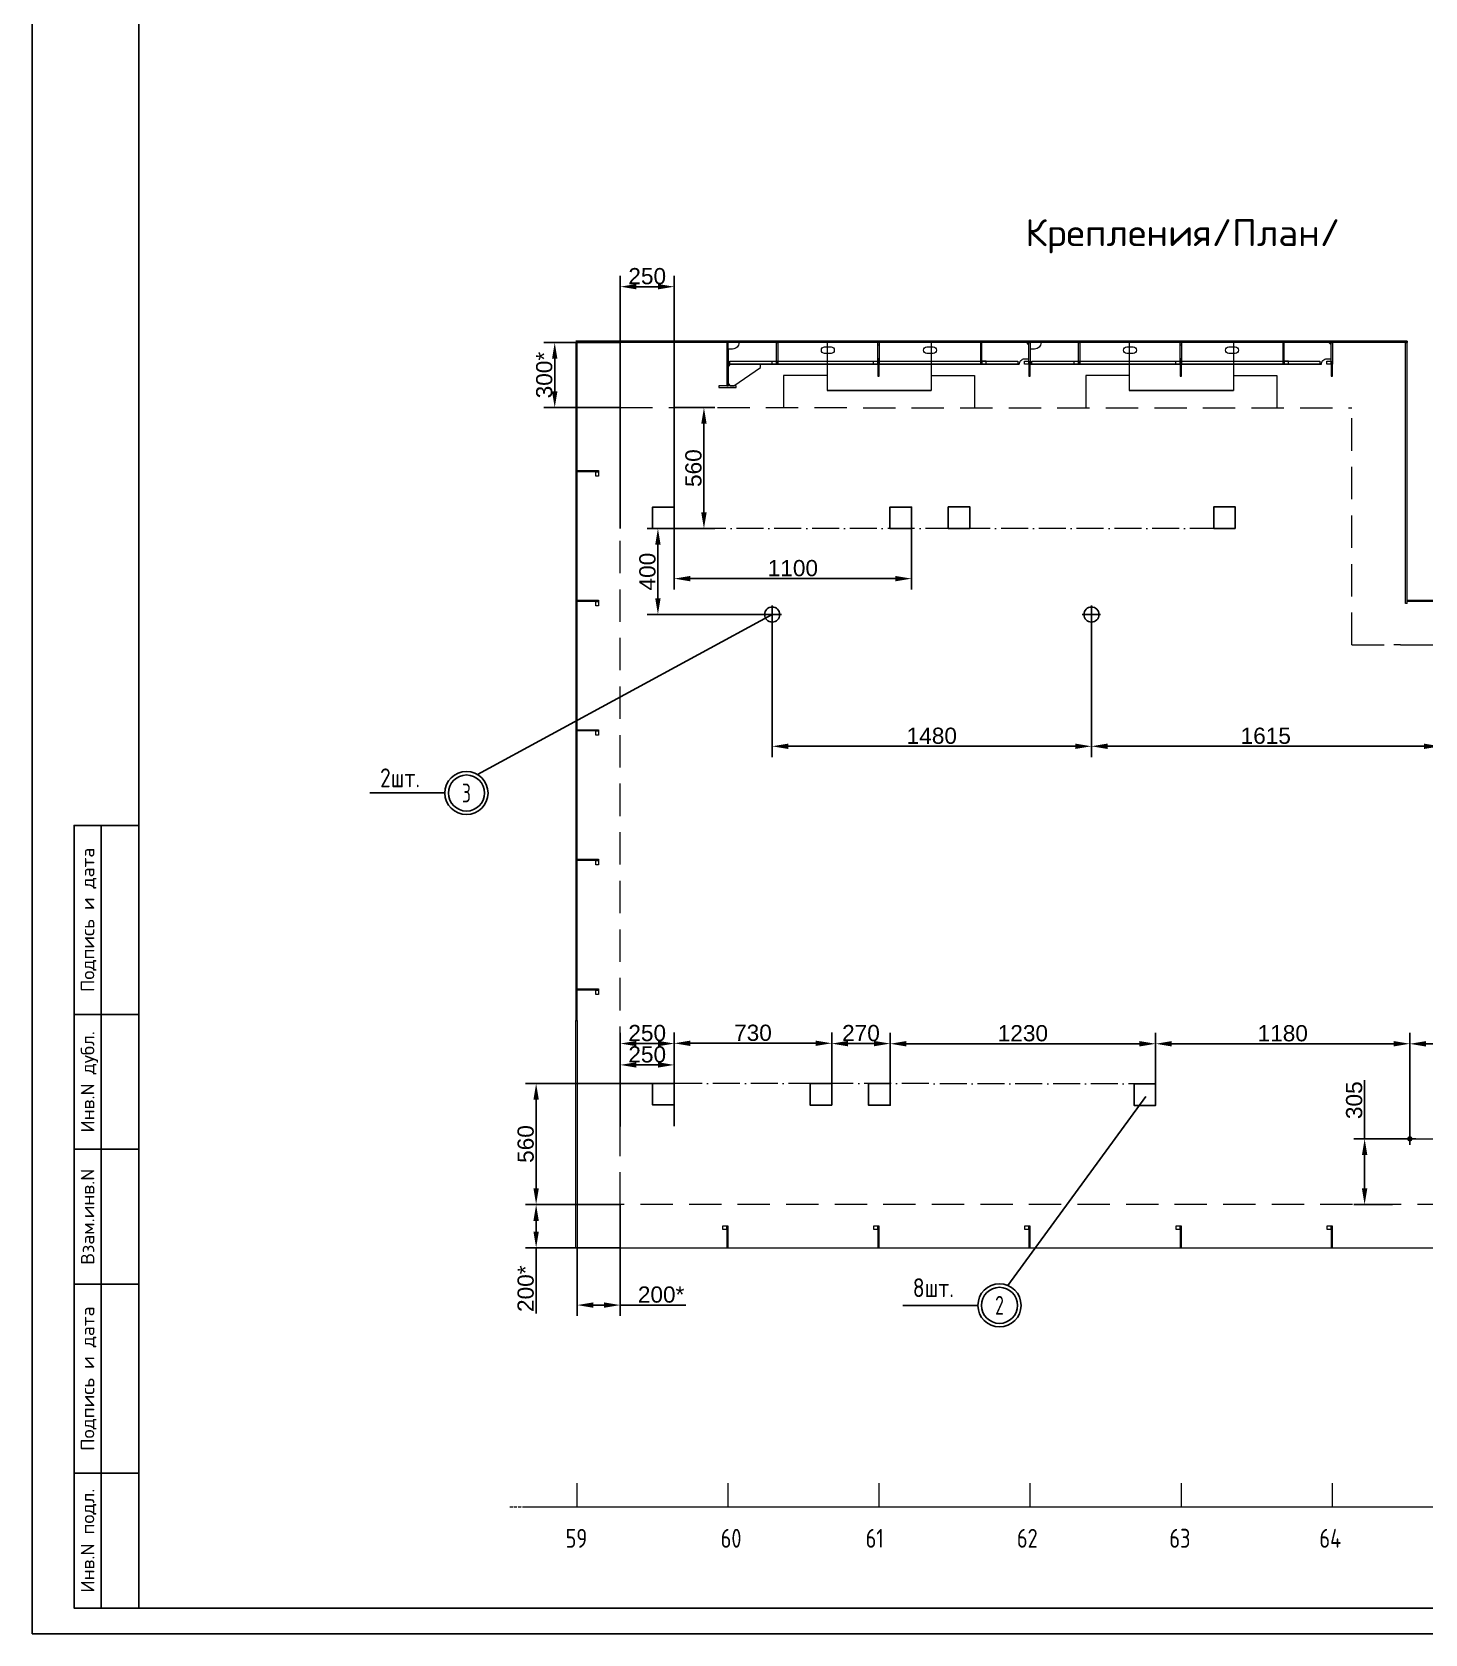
# Model space of a CAD drawing. Header units: millimetres. Extents: x -35117 to 70520, y -28859 to 27816.
# Drawn here: x -12239 to -5785, y 12976 to 20396 of the extents above; entities that cross this region are included whole.
import ezdxf
from ezdxf.enums import TextEntityAlignment as Align

# ---------------------------------------------------------------- set-up
doc = ezdxf.new("R2010")
doc.units = ezdxf.units.MM
for name, pattern in [('DASHDOT2', [3.5, 2.5, -0.5, 0, -0.5]), ('DASHED', [0.75, 0.5, -0.25]), ('Dashed_dotted', [19.428571, 13.714286, -2.857143, 0, -2.857143])]:
    doc.linetypes.add(name, pattern=pattern)
for name, color, linetype in [('-1', 7, 'Continuous'), ('-1102', 7, 'Continuous'), ('-1109', 7, 'Continuous'), ('-1113', 7, 'Continuous'), ('-1114', 7, 'Continuous'), ('-1512', 7, 'Continuous'), ('-1513', 7, 'Continuous'), ('10001', 7, 'Continuous'), ('FORM', 7, 'Continuous')]:
    doc.layers.add(name, color=color, linetype=linetype)
doc.layers.add('Hole', color=9, linetype='Continuous', lineweight=13)
doc.layers.add('Hull', color=1, linetype='Continuous', lineweight=40)
doc.styles.get("Standard").update_dxf_attribs({"font": 'arial.ttf'})
doc.styles.add('Standard1', font='simplex.shx', dxfattribs={"height": 2.5})
doc.dimstyles.new('1-1', dxfattribs={"dimtxt": 125, "dimasz": 125, "dimexe": 50, "dimexo": 0, "dimgap": 50, "dimtad": 1, "dimdec": 0, "dimzin": 0, "dimdsep": 46, "dimtxsty": 'Standard', "dimcen": 0, "dimdle": 1.25, "dimclrd": 1, "dimclre": 1, "dimclrt": 3, "dimadec": 0, "dimazin": 0, "dimtfac": 0.75, "dimtdec": 0, "dimtmove": 0, "dimatfit": 3, "dimfxl": 1, "dimtvp": 1.5, "dimtolj": 1, "dimtzin": 0, "dimlwd": -1, "dimlwe": -1, "dimarcsym": 0})

# ---------------------------------------------------------------- blocks, each defined once
blk = doc.blocks.new('*D10')
at = {"color": 1, "linetype": 'ByBlock', "ltscale": 1.5}
for p, q in [((-9363.5, 15526), (-9953.2, 15526)), ((-9903.2, 15451), (-9903.2, 15039.4)), ((-9513.5, 14964.4), (-9953.2, 14964.4))]:
    blk.add_line(p, q, dxfattribs=at)
at = {"color": 1, "linetype": 'Continuous', "ltscale": 1.5}
for points in [[(-9915.7, 15451), (-9890.7, 15451), (-9903.2, 15526)], [(-9915.7, 15039.4), (-9890.7, 15039.4), (-9903.2, 14964.4)]]:
    blk.add_solid(points, dxfattribs=at)
at = {"layer": 'Defpoints', "color": 0, "linetype": 'Continuous', "ltscale": 1.5}
for p in [(-9363.5, 15526), (-9903.2, 14964.4), (-9513.5, 14964.4)]:
    blk.add_point(p, dxfattribs=at)
at = {"color": 3, "linetype": 'Continuous', "ltscale": 1.5, "insert": (-9951.5, 15245.2), "char_height": 75, "attachment_point": 5, "rotation": 90}
blk.add_mtext('\\A1;560', dxfattribs=at)
blk = doc.blocks.new('*D19')
at = {"color": 1, "linetype": 'ByBlock', "ltscale": 1.5}
for p, q in [((-8262.7, 15524.9), (-8262.7, 15759.6)), ((-7032.7, 15523.8), (-7032.7, 15759.6)), ((-7107.7, 15709.6), (-8187.7, 15709.6))]:
    blk.add_line(p, q, dxfattribs=at)
at = {"color": 1, "linetype": 'Continuous', "ltscale": 1.5}
for points in [[(-8187.7, 15722.1), (-8187.7, 15697.1), (-8262.7, 15709.6)], [(-7107.7, 15722.1), (-7107.7, 15697.1), (-7032.7, 15709.6)]]:
    blk.add_solid(points, dxfattribs=at)
at = {"layer": 'Defpoints', "color": 0, "linetype": 'Continuous', "ltscale": 1.5}
for p in [(-8262.7, 15709.6), (-8262.7, 15524.9), (-7032.7, 15523.8)]:
    blk.add_point(p, dxfattribs=at)
at = {"color": 3, "linetype": 'Continuous', "ltscale": 1.5, "insert": (-7647.7, 15758), "char_height": 75, "attachment_point": 5}
blk.add_mtext('\\A1;1230', dxfattribs=at)
blk = doc.blocks.new('*D20')
at = {"color": 1, "linetype": 'ByBlock', "ltscale": 1.5}
for p, q in [((-9263.5, 15526), (-9263.5, 15761.8)), ((-8533.5, 15525.2), (-8533.5, 15761.8)), ((-8608.5, 15711.8), (-9188.5, 15711.8))]:
    blk.add_line(p, q, dxfattribs=at)
at = {"color": 1, "linetype": 'Continuous', "ltscale": 1.5}
for points in [[(-9188.5, 15724.3), (-9188.5, 15699.3), (-9263.5, 15711.8)], [(-8608.5, 15724.3), (-8608.5, 15699.3), (-8533.5, 15711.8)]]:
    blk.add_solid(points, dxfattribs=at)
at = {"layer": 'Defpoints', "color": 0, "linetype": 'Continuous', "ltscale": 1.5}
for p in [(-9263.5, 15711.8), (-9263.5, 15526), (-8533.5, 15525.2)]:
    blk.add_point(p, dxfattribs=at)
at = {"color": 3, "linetype": 'Continuous', "ltscale": 1.5, "insert": (-8898.5, 15760.1), "char_height": 75, "attachment_point": 5}
blk.add_mtext('\\A1;730', dxfattribs=at)
blk = doc.blocks.new('*D11')
at = {"color": 1, "linetype": 'ByBlock', "ltscale": 1.5}
for p, q in [((-6064.2, 15269.4), (-6064.2, 15541.2)), ((-5854.8, 15269.4), (-6114.2, 15269.4)), ((-6064.2, 15039.4), (-6064.2, 15194.4)), ((-5935.5, 14964.4), (-6114.2, 14964.4))]:
    blk.add_line(p, q, dxfattribs=at)
at = {"color": 1, "linetype": 'Continuous', "ltscale": 1.5}
for points in [[(-6076.7, 15194.4), (-6051.7, 15194.4), (-6064.2, 15269.4)], [(-6076.7, 15039.4), (-6051.7, 15039.4), (-6064.2, 14964.4)]]:
    blk.add_solid(points, dxfattribs=at)
at = {"layer": 'Defpoints', "color": 0, "linetype": 'Continuous', "ltscale": 1.5}
for p in [(-5854.8, 15269.4), (-6064.2, 14964.4), (-5935.5, 14964.4)]:
    blk.add_point(p, dxfattribs=at)
at = {"color": 3, "linetype": 'Continuous', "ltscale": 1.5, "insert": (-6112.5, 15448.1), "char_height": 75, "attachment_point": 5, "rotation": 90}
blk.add_mtext('\\A1;305', dxfattribs=at)
blk = doc.blocks.new('*D23')
at = {"color": 1, "linetype": 'ByBlock', "ltscale": 1.5}
for p, q in [((-9263.5, 18095.7), (-9263.5, 17814.1)), ((-8163.5, 18096), (-8163.5, 17814.1)), ((-8238.5, 17864.1), (-9188.5, 17864.1))]:
    blk.add_line(p, q, dxfattribs=at)
at = {"color": 1, "linetype": 'Continuous', "ltscale": 1.5}
for points in [[(-9188.5, 17876.6), (-9188.5, 17851.6), (-9263.5, 17864.1)], [(-8238.5, 17876.6), (-8238.5, 17851.6), (-8163.5, 17864.1)]]:
    blk.add_solid(points, dxfattribs=at)
at = {"layer": 'Defpoints', "color": 0, "linetype": 'Continuous', "ltscale": 1.5}
for p in [(-9263.5, 18095.7), (-8163.5, 18096), (-9263.5, 17864.1)]:
    blk.add_point(p, dxfattribs=at)
at = {"color": 3, "linetype": 'Continuous', "ltscale": 1.5, "insert": (-8713.5, 17912.4), "char_height": 75, "attachment_point": 5}
blk.add_mtext('\\A1;1100', dxfattribs=at)
blk = doc.blocks.new('*D13')
at = {"color": 1, "linetype": 'ByBlock', "ltscale": 1.5}
for p, q in [((-9180.4, 18095.7), (-9388.9, 18095.7)), ((-9338.9, 17772.5), (-9338.9, 18020.7)), ((-8809.3, 17697.5), (-9388.9, 17697.5))]:
    blk.add_line(p, q, dxfattribs=at)
at = {"color": 1, "linetype": 'Continuous', "ltscale": 1.5}
for points in [[(-9351.4, 18020.7), (-9326.4, 18020.7), (-9338.9, 18095.7)], [(-9351.4, 17772.5), (-9326.4, 17772.5), (-9338.9, 17697.5)]]:
    blk.add_solid(points, dxfattribs=at)
at = {"layer": 'Defpoints', "color": 0, "linetype": 'Continuous', "ltscale": 1.5}
for p in [(-9338.9, 18095.7), (-9180.4, 18095.7), (-8809.3, 17697.5)]:
    blk.add_point(p, dxfattribs=at)
at = {"color": 3, "linetype": 'Continuous', "ltscale": 1.5, "insert": (-9387.2, 17896.6), "char_height": 75, "attachment_point": 5, "rotation": 90}
blk.add_mtext('\\A1;400', dxfattribs=at)
blk = doc.blocks.new('*D14')
at = {"color": 1, "linetype": 'ByBlock', "ltscale": 1.5}
for p, q in [((-8809.3, 17697.5), (-8809.3, 17037.5)), ((-7330.2, 17697.5), (-7330.2, 17037.5)), ((-8734.3, 17087.5), (-7405.2, 17087.5))]:
    blk.add_line(p, q, dxfattribs=at)
at = {"color": 1, "linetype": 'Continuous', "ltscale": 1.5}
for points in [[(-8734.3, 17100), (-8734.3, 17075), (-8809.3, 17087.5)], [(-7405.2, 17100), (-7405.2, 17075), (-7330.2, 17087.5)]]:
    blk.add_solid(points, dxfattribs=at)
at = {"layer": 'Defpoints', "color": 0, "linetype": 'Continuous', "ltscale": 1.5}
for p in [(-8809.3, 17697.5), (-7330.2, 17697.5), (-7330.2, 17087.5)]:
    blk.add_point(p, dxfattribs=at)
at = {"color": 3, "linetype": 'Continuous', "ltscale": 1.5, "insert": (-8069.8, 17135.8), "char_height": 75, "attachment_point": 5}
blk.add_mtext('\\A1;1480', dxfattribs=at)
blk = doc.blocks.new('*D15')
at = {"color": 1, "linetype": 'ByBlock', "ltscale": 1.5}
for p, q in [((-7330.2, 17697.5), (-7330.2, 17037.5)), ((-5714.4, 17244.1), (-5714.4, 17037.5)), ((-7255.2, 17087.5), (-5789.4, 17087.5))]:
    blk.add_line(p, q, dxfattribs=at)
at = {"color": 1, "linetype": 'Continuous', "ltscale": 1.5}
for points in [[(-7255.2, 17100), (-7255.2, 17075), (-7330.2, 17087.5)], [(-5789.4, 17100), (-5789.4, 17075), (-5714.4, 17087.5)]]:
    blk.add_solid(points, dxfattribs=at)
at = {"layer": 'Defpoints', "color": 0, "linetype": 'Continuous', "ltscale": 1.5}
for p in [(-7330.2, 17697.5), (-5714.4, 17244.1), (-5714.4, 17087.5)]:
    blk.add_point(p, dxfattribs=at)
at = {"color": 3, "linetype": 'Continuous', "ltscale": 1.5, "insert": (-6522.3, 17135.8), "char_height": 75, "attachment_point": 5}
blk.add_mtext('\\A1;1615', dxfattribs=at)
blk = doc.blocks.new('*D24')
at = {"color": 1, "linetype": 'ByBlock', "ltscale": 1.5}
for p, q in [((-9263.3, 18656.3), (-9075.7, 18656.3)), ((-9125.7, 18170.7), (-9125.7, 18581.3)), ((-9263.5, 18095.7), (-9075.7, 18095.7))]:
    blk.add_line(p, q, dxfattribs=at)
at = {"color": 1, "linetype": 'Continuous', "ltscale": 1.5}
for points in [[(-9138.2, 18581.3), (-9113.2, 18581.3), (-9125.7, 18656.3)], [(-9138.2, 18170.7), (-9113.2, 18170.7), (-9125.7, 18095.7)]]:
    blk.add_solid(points, dxfattribs=at)
at = {"layer": 'Defpoints', "color": 0, "linetype": 'Continuous', "ltscale": 1.5}
for p in [(-9263.3, 18656.3), (-9125.7, 18656.3), (-9263.5, 18095.7)]:
    blk.add_point(p, dxfattribs=at)
at = {"color": 3, "linetype": 'Continuous', "ltscale": 1.5, "insert": (-9174, 18376), "char_height": 75, "attachment_point": 5, "rotation": 90}
blk.add_mtext('\\A1;560', dxfattribs=at)
blk = doc.blocks.new('*D25')
at = {"color": 1, "linetype": 'ByBlock', "ltscale": 1.5}
for p, q in [((-9513.5, 18095.7), (-9513.5, 19266.4)), ((-9263.5, 18095.7), (-9263.5, 19266.4)), ((-9338.5, 19216.4), (-9438.5, 19216.4))]:
    blk.add_line(p, q, dxfattribs=at)
at = {"color": 1, "linetype": 'Continuous', "ltscale": 1.5}
for points in [[(-9438.5, 19228.9), (-9438.5, 19203.9), (-9513.5, 19216.4)], [(-9338.5, 19228.9), (-9338.5, 19203.9), (-9263.5, 19216.4)]]:
    blk.add_solid(points, dxfattribs=at)
at = {"layer": 'Defpoints', "color": 0, "linetype": 'Continuous', "ltscale": 1.5}
for p in [(-9513.5, 19216.4), (-9513.5, 18095.7), (-9263.5, 18095.7)]:
    blk.add_point(p, dxfattribs=at)
at = {"color": 3, "linetype": 'Continuous', "ltscale": 1.5, "insert": (-9388.5, 19264.7), "char_height": 75, "attachment_point": 5}
blk.add_mtext('\\A1;250', dxfattribs=at)
blk = doc.blocks.new('*D26')
at = {"color": 1, "linetype": 'ByBlock', "ltscale": 1.5}
for p, q in [((-9513.5, 18957.4), (-9867.1, 18957.4)), ((-9817.1, 18731.3), (-9817.1, 18882.4)), ((-9513.5, 18656.3), (-9867.1, 18656.3))]:
    blk.add_line(p, q, dxfattribs=at)
at = {"color": 1, "linetype": 'Continuous', "ltscale": 1.5}
for points in [[(-9829.6, 18882.4), (-9804.6, 18882.4), (-9817.1, 18957.4)], [(-9829.6, 18731.3), (-9804.6, 18731.3), (-9817.1, 18656.3)]]:
    blk.add_solid(points, dxfattribs=at)
at = {"layer": 'Defpoints', "color": 0, "linetype": 'Continuous', "ltscale": 1.5}
for p in [(-9817.1, 18957.4), (-9513.5, 18957.4), (-9513.5, 18656.3)]:
    blk.add_point(p, dxfattribs=at)
at = {"color": 3, "linetype": 'Continuous', "ltscale": 1.5, "insert": (-9865.4, 18806.9), "char_height": 75, "attachment_point": 5, "rotation": 90}
blk.add_mtext('\\A1;300*', dxfattribs=at)
blk = doc.blocks.new('*D27')
at = {"color": 1, "linetype": 'ByBlock', "ltscale": 1.5}
for p, q in [((-8533.5, 15525.2), (-8533.5, 15760.4)), ((-8262.7, 15524.4), (-8262.7, 15760.4)), ((-8458.5, 15710.4), (-8337.7, 15710.4))]:
    blk.add_line(p, q, dxfattribs=at)
at = {"color": 1, "linetype": 'Continuous', "ltscale": 1.5}
for points in [[(-8458.5, 15722.9), (-8458.5, 15697.9), (-8533.5, 15710.4)], [(-8337.7, 15722.9), (-8337.7, 15697.9), (-8262.7, 15710.4)]]:
    blk.add_solid(points, dxfattribs=at)
at = {"layer": 'Defpoints', "color": 0, "linetype": 'Continuous', "ltscale": 1.5}
for p in [(-8262.7, 15710.4), (-8533.5, 15525.2), (-8262.7, 15524.4)]:
    blk.add_point(p, dxfattribs=at)
at = {"color": 3, "linetype": 'Continuous', "ltscale": 1.5, "insert": (-8398.1, 15758.7), "char_height": 75, "attachment_point": 5}
blk.add_mtext('\\A1;270', dxfattribs=at)
blk = doc.blocks.new('*D16')
at = {"color": 1, "linetype": 'ByBlock', "ltscale": 1.5}
for p, q in [((-9512.2, 14964.4), (-9953.2, 14964.4)), ((-9903.2, 14889.4), (-9903.2, 14839.4)), ((-9512.2, 14764.4), (-9953.2, 14764.4)), ((-9903.2, 14764.4), (-9903.2, 14460.5))]:
    blk.add_line(p, q, dxfattribs=at)
at = {"color": 1, "linetype": 'Continuous', "ltscale": 1.5}
for points in [[(-9915.7, 14889.4), (-9890.7, 14889.4), (-9903.2, 14964.4)], [(-9915.7, 14839.4), (-9890.7, 14839.4), (-9903.2, 14764.4)]]:
    blk.add_solid(points, dxfattribs=at)
at = {"layer": 'Defpoints', "color": 0, "linetype": 'Continuous', "ltscale": 1.5}
for p in [(-9512.2, 14964.4), (-9903.2, 14764.4), (-9512.2, 14764.4)]:
    blk.add_point(p, dxfattribs=at)
at = {"color": 3, "linetype": 'Continuous', "ltscale": 1.5, "insert": (-9951.5, 14575), "char_height": 75, "attachment_point": 5, "rotation": 90}
blk.add_mtext('\\A1;200*', dxfattribs=at)
blk = doc.blocks.new('*D28')
at = {"color": 1, "linetype": 'ByBlock', "ltscale": 1.5}
for p, q in [((-9513.5, 14964.4), (-9513.5, 14449.2)), ((-9713.5, 14764.4), (-9713.5, 14449.2)), ((-9638.5, 14499.2), (-9588.5, 14499.2)), ((-9513.5, 14499.2), (-9209.7, 14499.2))]:
    blk.add_line(p, q, dxfattribs=at)
at = {"color": 1, "linetype": 'Continuous', "ltscale": 1.5}
for points in [[(-9638.5, 14511.7), (-9638.5, 14486.7), (-9713.5, 14499.2)], [(-9588.5, 14511.7), (-9588.5, 14486.7), (-9513.5, 14499.2)]]:
    blk.add_solid(points, dxfattribs=at)
at = {"layer": 'Defpoints', "color": 0, "linetype": 'Continuous', "ltscale": 1.5}
for p in [(-9513.5, 14964.4), (-9713.5, 14764.4), (-9513.5, 14499.2)]:
    blk.add_point(p, dxfattribs=at)
at = {"color": 3, "linetype": 'Continuous', "ltscale": 1.5, "insert": (-9324.1, 14547.5), "char_height": 75, "attachment_point": 5}
blk.add_mtext('\\A1;200*', dxfattribs=at)
blk = doc.blocks.new('*D17')
at = {"color": 1, "linetype": 'ByBlock', "ltscale": 1.5}
for p, q in [((-9513.5, 15424.8), (-9513.5, 15760.6)), ((-9263.5, 15426.3), (-9263.5, 15760.6)), ((-9438.5, 15710.6), (-9338.5, 15710.6))]:
    blk.add_line(p, q, dxfattribs=at)
at = {"color": 1, "linetype": 'Continuous', "ltscale": 1.5}
for points in [[(-9438.5, 15723.1), (-9438.5, 15698.1), (-9513.5, 15710.6)], [(-9338.5, 15723.1), (-9338.5, 15698.1), (-9263.5, 15710.6)]]:
    blk.add_solid(points, dxfattribs=at)
at = {"layer": 'Defpoints', "color": 0, "linetype": 'Continuous', "ltscale": 1.5}
for p in [(-9263.5, 15710.6), (-9513.5, 15424.8), (-9263.5, 15426.3)]:
    blk.add_point(p, dxfattribs=at)
at = {"color": 3, "linetype": 'Continuous', "ltscale": 1.5, "insert": (-9388.5, 15758.9), "char_height": 75, "attachment_point": 5}
blk.add_mtext('\\A1;250', dxfattribs=at)
blk = doc.blocks.new('*D32')
at = {"color": 1, "linetype": 'ByBlock', "ltscale": 1.5}
for p, q in [((-7032.7, 15423.8), (-7032.7, 15759.6)), ((-5854.8, 15269.4), (-5854.8, 15759.6)), ((-6957.7, 15709.6), (-5929.8, 15709.6))]:
    blk.add_line(p, q, dxfattribs=at)
at = {"color": 1, "linetype": 'Continuous', "ltscale": 1.5}
for points in [[(-6957.7, 15722.1), (-6957.7, 15697.1), (-7032.7, 15709.6)], [(-5929.8, 15722.1), (-5929.8, 15697.1), (-5854.8, 15709.6)]]:
    blk.add_solid(points, dxfattribs=at)
at = {"layer": 'Defpoints', "color": 0, "linetype": 'Continuous', "ltscale": 1.5}
for p in [(-5854.8, 15709.6), (-7032.7, 15423.8), (-5854.8, 15269.4)]:
    blk.add_point(p, dxfattribs=at)
at = {"color": 3, "linetype": 'Continuous', "ltscale": 1.5, "insert": (-6443.7, 15757.9), "char_height": 75, "attachment_point": 5}
blk.add_mtext('\\A1;1180', dxfattribs=at)
blk = doc.blocks.new('*D18')
at = {"color": 1, "linetype": 'ByBlock', "ltscale": 1.5}
for p, q in [((-5854.8, 15269.4), (-5854.8, 15759.3)), ((-5184.8, 15269.4), (-5184.8, 15759.3)), ((-5779.8, 15709.3), (-5259.8, 15709.3))]:
    blk.add_line(p, q, dxfattribs=at)
at = {"color": 1, "linetype": 'Continuous', "ltscale": 1.5}
for points in [[(-5779.8, 15721.8), (-5779.8, 15696.8), (-5854.8, 15709.3)], [(-5259.8, 15721.8), (-5259.8, 15696.8), (-5184.8, 15709.3)]]:
    blk.add_solid(points, dxfattribs=at)
at = {"layer": 'Defpoints', "color": 0, "linetype": 'Continuous', "ltscale": 1.5}
for p in [(-5184.8, 15709.3), (-5854.8, 15269.4), (-5184.8, 15269.4)]:
    blk.add_point(p, dxfattribs=at)
at = {"color": 3, "linetype": 'Continuous', "ltscale": 1.5, "insert": (-5519.8, 15757.6), "char_height": 75, "attachment_point": 5}
blk.add_mtext('\\A1;670', dxfattribs=at)
blk = doc.blocks.new('аотчвенлд')
for p, q in [((-11096.5, -41813.3), (-11096.5, -41898.7)), ((-11139.2, -41856), (-11053.8, -41856))]:
    blk.add_line(p, q)
at = {"layer": '10001', "color": 6}
blk.add_circle((-11096.5, -41856), 35, dxfattribs=at)
blk = doc.blocks.new('*D48')
at = {"color": 1, "linetype": 'ByBlock', "ltscale": 1.5}
for p, q in [((-9513.5, 15325.8), (-9513.5, 15661.6)), ((-9263.5, 15327.3), (-9263.5, 15661.6)), ((-9438.5, 15611.6), (-9338.5, 15611.6))]:
    blk.add_line(p, q, dxfattribs=at)
at = {"color": 1, "linetype": 'Continuous', "ltscale": 1.5}
for points in [[(-9438.5, 15624.1), (-9438.5, 15599.1), (-9513.5, 15611.6)], [(-9338.5, 15624.1), (-9338.5, 15599.1), (-9263.5, 15611.6)]]:
    blk.add_solid(points, dxfattribs=at)
at = {"layer": 'Defpoints', "color": 0, "linetype": 'Continuous', "ltscale": 1.5}
for p in [(-9263.5, 15611.6), (-9513.5, 15325.8), (-9263.5, 15327.3)]:
    blk.add_point(p, dxfattribs=at)
at = {"color": 3, "linetype": 'Continuous', "ltscale": 1.5, "insert": (-9388.5, 15659.9), "char_height": 75, "attachment_point": 5}
blk.add_mtext('\\A1;250', dxfattribs=at)

msp = doc.modelspace()

# ---------------------------------------------------------------- linework, layer by layer
at = {"layer": '-1', "color": 1, "lineweight": 0}
for p, q in [((-9713.511, 13564.367), (-9713.511, 13673.742)), ((-9013.511, 13564.367), (-9013.511, 13673.742)), ((-8313.511, 13564.367), (-8313.511, 13673.742)), ((-7613.511, 13564.367), (-7613.511, 13673.742)), ((-6913.511, 13564.367), (-6913.511, 13673.742)), ((-6213.511, 13564.367), (-6213.511, 13673.742)), ((-9947.99, 13564.367), (-3658.51, 13564.367))]:
    msp.add_line(p, q, dxfattribs=at)
at = {"layer": '-1', "color": 1, "linetype": 'Dashed_dotted', "lineweight": 0}
msp.add_line((-10025.332, 13564.367), (-3658.51, 13564.367), dxfattribs=at)
at = {"layer": '-1102', "color": 3, "lineweight": 0}
for p, q in [((-9718.645, 18964.367), (-5866.657, 18964.367)), ((-5866.657, 18964.367), (-9718.645, 18964.367)), ((-5866.657, 18957.367), (-9718.509, 18957.367)), ((-5866.657, 17748.367), (-5866.657, 18957.367)), ((-9718.509, 14764.367), (-8828.51, 14764.367)), ((-8828.51, 14764.367), (-7258.51, 14764.367)), ((-7258.51, 14764.367), (-5688.511, 14764.367))]:
    msp.add_line(p, q, dxfattribs=at)
for points in [[(-9718.509, 18957.367), (-9718.509, 17387.367), (-9713.511, 17387.367), (-9713.511, 18957.367), (-9718.509, 18957.367)], [(-9019.51, 18957.367), (-9019.51, 18757.367), (-9013.511, 18757.367), (-9013.511, 18957.367), (-9019.51, 18957.367)], [(-5866.657, 17748.367), (-5874.489, 17748.367), (-5874.489, 18957.367), (-5866.657, 18957.367)], [(-5866.657, 17764.367), (-5175.51, 17764.367), (-5175.51, 17758.367), (-5866.657, 17758.367), (-5866.657, 17764.367)], [(-9718.509, 17387.367), (-9718.509, 15817.367), (-9713.511, 15817.367), (-9713.511, 17387.367), (-9718.509, 17387.367)], [(-9718.509, 14764.367), (-9718.509, 15817.367), (-9713.511, 15817.367), (-9713.511, 14764.367), (-9718.509, 14764.367)]]:
    msp.add_lwpolyline(points, dxfattribs=at)
at = {"layer": '-1109', "color": 1, "lineweight": 0}
for p, q in [((-8319.51, 18957.367), (-8313.511, 18957.367)), ((-8319.51, 18947.367), (-8319.51, 18957.367)), ((-8319.51, 18947.367), (-8313.511, 18947.367)), ((-8319.51, 18882.367), (-8319.51, 18947.367)), ((-8313.511, 18957.367), (-8313.511, 18947.367)), ((-8313.511, 18947.367), (-8313.511, 18882.367)), ((-6919.51, 18957.367), (-6913.511, 18957.367)), ((-6919.51, 18947.367), (-6919.51, 18957.367)), ((-6919.51, 18947.367), (-6913.511, 18947.367)), ((-6919.51, 18882.367), (-6919.51, 18947.367)), ((-6913.511, 18957.367), (-6913.511, 18947.367)), ((-6913.511, 18947.367), (-6913.511, 18882.367)), ((-8313.511, 18882.367), (-8319.51, 18882.367)), ((-8319.51, 18882.367), (-8313.511, 18882.367)), ((-8319.51, 18880.464), (-8319.51, 18882.367)), ((-8313.511, 18880.464), (-8319.51, 18880.464)), ((-8319.51, 18875.044), (-8319.51, 18880.464)), ((-8313.511, 18875.044), (-8319.51, 18875.044)), ((-8319.51, 18866.934), (-8319.51, 18875.044)), ((-8313.511, 18866.934), (-8319.51, 18866.934)), ((-8319.51, 18857.367), (-8319.51, 18866.934)), ((-8313.511, 18857.367), (-8319.51, 18857.367)), ((-8313.511, 18882.367), (-8313.511, 18880.464)), ((-8313.511, 18880.464), (-8313.511, 18875.044)), ((-8313.511, 18875.044), (-8313.511, 18866.934)), ((-8313.511, 18866.934), (-8313.511, 18857.367)), ((-6913.511, 18882.367), (-6919.51, 18882.367)), ((-6919.51, 18882.367), (-6913.511, 18882.367)), ((-6919.51, 18880.464), (-6919.51, 18882.367)), ((-6913.511, 18880.464), (-6919.51, 18880.464)), ((-6919.51, 18875.044), (-6919.51, 18880.464)), ((-6913.511, 18875.044), (-6919.51, 18875.044)), ((-6919.51, 18866.934), (-6919.51, 18875.044)), ((-6913.511, 18866.934), (-6919.51, 18866.934)), ((-6919.51, 18857.367), (-6919.51, 18866.934)), ((-6913.511, 18857.367), (-6919.51, 18857.367)), ((-6913.511, 18882.367), (-6913.511, 18880.464)), ((-6913.511, 18880.464), (-6913.511, 18875.044)), ((-6913.511, 18875.044), (-6913.511, 18866.934)), ((-6913.511, 18866.934), (-6913.511, 18857.367))]:
    msp.add_line(p, q, dxfattribs=at)
for points in [[(-7629.509, 18957.367), (-8963.511, 18957.367, -0.19891539), (-8972.297, 18936.154, -0.19891591), (-8993.509, 18927.367), (-9013.511, 18927.367), (-9013.511, 18857.367), (-7664.51, 18857.367, -0.19891074), (-7657.187, 18875.044, -0.19891591), (-7639.51, 18882.367), (-7619.51, 18882.367), (-7619.51, 18947.367), (-7629.509, 18957.367)], [(-8536.51, 18907.367), (-8566.51, 18907.367, -0.19891338), (-8577.117, 18911.76, -0.19891845), (-8581.51, 18922.367, -0.19891845), (-8577.117, 18932.973, -0.19891591), (-8566.51, 18937.367), (-8536.51, 18937.367, -0.19891591), (-8525.904, 18932.973, -0.19891845), (-8521.511, 18922.367, -0.19891845), (-8525.904, 18911.76, -0.19891338), (-8536.51, 18907.367, -0.19891338)], [(-8063.511, 18907.367), (-8093.509, 18907.367, -0.19891338), (-8104.116, 18911.76, -0.19890833), (-8108.51, 18922.367, -0.19890833), (-8104.116, 18932.973, -0.19891591), (-8093.509, 18937.367), (-8063.511, 18937.367, -0.19891591), (-8052.904, 18932.973, -0.19890833), (-8048.51, 18922.367, -0.19890833), (-8052.904, 18911.76, -0.19891338), (-8063.511, 18907.367, -0.19891338)], [(-6229.509, 18957.367), (-7563.511, 18957.367, -0.19891539), (-7572.297, 18936.154, -0.19891591), (-7593.509, 18927.367), (-7613.511, 18927.367), (-7613.511, 18857.367), (-6264.51, 18857.367, -0.19891074), (-6257.187, 18875.044, -0.19891591), (-6239.51, 18882.367), (-6219.51, 18882.367), (-6219.51, 18947.367), (-6229.509, 18957.367)], [(-7136.51, 18907.367), (-7166.51, 18907.367, -0.19891338), (-7177.117, 18911.76, -0.19891845), (-7181.51, 18922.367, -0.19891845), (-7177.117, 18932.973, -0.19891591), (-7166.51, 18937.367), (-7136.51, 18937.367, -0.19891591), (-7125.904, 18932.973, -0.19891845), (-7121.511, 18922.367, -0.19891845), (-7125.904, 18911.76, -0.19891338), (-7136.51, 18907.367, -0.19891338)], [(-6663.511, 18907.367), (-6693.509, 18907.367, -0.19891338), (-6704.116, 18911.76, -0.19890833), (-6708.51, 18922.367, -0.19890833), (-6704.116, 18932.973, -0.19891591), (-6693.509, 18937.367), (-6663.511, 18937.367, -0.19891591), (-6652.904, 18932.973, -0.19890833), (-6648.51, 18922.367, -0.19890833), (-6652.904, 18911.76, -0.19891338), (-6663.511, 18907.367, -0.19891338)]]:
    msp.add_lwpolyline(points, format="xyb", dxfattribs=at)
for points in [[(-8783.51, 18957.367), (-8783.51, 18857.367), (-8789.51, 18857.367), (-8789.51, 18957.367), (-8783.51, 18957.367)], [(-7843.509, 18957.367), (-7843.509, 18857.367), (-7837.51, 18857.367), (-7837.51, 18957.367), (-7843.509, 18957.367)], [(-7613.511, 18957.367), (-7613.511, 18857.367), (-7619.51, 18857.367), (-7619.51, 18957.367), (-7613.511, 18957.367)], [(-7383.51, 18957.367), (-7383.51, 18857.367), (-7389.51, 18857.367), (-7389.51, 18957.367), (-7383.51, 18957.367)], [(-6443.509, 18957.367), (-6443.509, 18857.367), (-6437.51, 18857.367), (-6437.51, 18957.367), (-6443.509, 18957.367)], [(-6213.511, 18957.367), (-6213.511, 18857.367), (-6219.51, 18857.367), (-6219.51, 18957.367), (-6213.511, 18957.367)], [(-7671.66, 18857.367), (-9006.36, 18857.367), (-9006.36, 18870.759), (-7671.66, 18870.759), (-7671.66, 18857.367)], [(-8789.51, 18857.367), (-8809.51, 18857.367), (-8809.51, 18870.759), (-8789.51, 18870.759), (-8789.51, 18857.367)], [(-8319.51, 18857.367), (-8339.51, 18857.367), (-8339.51, 18870.759), (-8319.51, 18870.759), (-8319.51, 18857.367)], [(-7837.51, 18857.367), (-7817.51, 18857.367), (-7817.51, 18870.759), (-7837.51, 18870.759), (-7837.51, 18857.367)], [(-7619.51, 18857.367), (-7639.51, 18857.367), (-7639.51, 18870.759), (-7619.51, 18870.759), (-7619.51, 18857.367)], [(-6271.66, 18857.367), (-7606.36, 18857.367), (-7606.36, 18870.759), (-6271.66, 18870.759), (-6271.66, 18857.367)], [(-7389.51, 18857.367), (-7409.51, 18857.367), (-7409.51, 18870.759), (-7389.51, 18870.759), (-7389.51, 18857.367)], [(-6919.51, 18857.367), (-6939.51, 18857.367), (-6939.51, 18870.759), (-6919.51, 18870.759), (-6919.51, 18857.367)], [(-6437.51, 18857.367), (-6417.51, 18857.367), (-6417.51, 18870.759), (-6437.51, 18870.759), (-6437.51, 18857.367)], [(-6219.51, 18857.367), (-6239.51, 18857.367), (-6239.51, 18870.759), (-6219.51, 18870.759), (-6219.51, 18857.367)], [(-9713.511, 18364.367), (-9613.511, 18364.367), (-9613.511, 18358.367), (-9713.511, 18358.367), (-9713.511, 18364.367)], [(-9613.511, 18358.367), (-9613.511, 18338.367), (-9626.902, 18338.367), (-9626.902, 18358.367), (-9613.511, 18358.367)], [(-9713.511, 17764.367), (-9613.511, 17764.367), (-9613.511, 17758.367), (-9713.511, 17758.367), (-9713.511, 17764.367)], [(-9613.511, 17758.367), (-9613.511, 17738.367), (-9626.902, 17738.367), (-9626.902, 17758.367), (-9613.511, 17758.367)], [(-9713.511, 17164.367), (-9613.511, 17164.367), (-9613.511, 17158.367), (-9713.511, 17158.367), (-9713.511, 17164.367)], [(-9613.511, 17158.367), (-9613.511, 17138.367), (-9626.902, 17138.367), (-9626.902, 17158.367), (-9613.511, 17158.367)], [(-9713.511, 16564.367), (-9613.511, 16564.367), (-9613.511, 16558.367), (-9713.511, 16558.367), (-9713.511, 16564.367)], [(-9613.511, 16558.367), (-9613.511, 16538.367), (-9626.902, 16538.367), (-9626.902, 16558.367), (-9613.511, 16558.367)], [(-9713.511, 15964.367), (-9613.511, 15964.367), (-9613.511, 15958.367), (-9713.511, 15958.367), (-9713.511, 15964.367)], [(-9613.511, 15958.367), (-9613.511, 15938.367), (-9626.902, 15938.367), (-9626.902, 15958.367), (-9613.511, 15958.367)], [(-9019.51, 14864.367), (-9039.51, 14864.367), (-9039.51, 14850.975), (-9019.51, 14850.975), (-9019.51, 14864.367)], [(-9013.511, 14764.367), (-9013.511, 14864.367), (-9019.51, 14864.367), (-9019.51, 14764.367), (-9013.511, 14764.367)], [(-8319.51, 14864.367), (-8339.51, 14864.367), (-8339.51, 14850.975), (-8319.51, 14850.975), (-8319.51, 14864.367)], [(-8313.511, 14764.367), (-8313.511, 14864.367), (-8319.51, 14864.367), (-8319.51, 14764.367), (-8313.511, 14764.367)], [(-7619.51, 14864.367), (-7639.51, 14864.367), (-7639.51, 14850.975), (-7619.51, 14850.975), (-7619.51, 14864.367)], [(-7613.511, 14764.367), (-7613.511, 14864.367), (-7619.51, 14864.367), (-7619.51, 14764.367), (-7613.511, 14764.367)], [(-6919.51, 14864.367), (-6939.51, 14864.367), (-6939.51, 14850.975), (-6919.51, 14850.975), (-6919.51, 14864.367)], [(-6913.511, 14764.367), (-6913.511, 14864.367), (-6919.51, 14864.367), (-6919.51, 14764.367), (-6913.511, 14764.367)], [(-6219.51, 14864.367), (-6239.51, 14864.367), (-6239.51, 14850.975), (-6219.51, 14850.975), (-6219.51, 14864.367)], [(-6213.511, 14764.367), (-6213.511, 14864.367), (-6219.51, 14864.367), (-6219.51, 14764.367), (-6213.511, 14764.367)]]:
    msp.add_lwpolyline(points, dxfattribs=at)
at = {"layer": '-1113', "color": 1, "lineweight": 0}
msp.add_lwpolyline([(-8976.51, 18757.367), (-9056.51, 18757.367), (-9056.51, 18749.367), (-8976.51, 18749.367), (-8976.51, 18757.367)], dxfattribs=at)
at = {"layer": '-1114', "color": 4, "lineweight": 0}
for p, q in [((-8313.511, 18857.367), (-8319.51, 18857.367)), ((-8319.51, 18857.367), (-8319.51, 18842.367)), ((-8313.511, 18842.367), (-8313.511, 18857.367)), ((-7613.511, 18857.367), (-7619.51, 18857.367)), ((-7619.51, 18857.367), (-7619.51, 18842.367)), ((-7613.511, 18842.367), (-7613.511, 18857.367)), ((-6913.511, 18857.367), (-6919.51, 18857.367)), ((-6919.51, 18857.367), (-6919.51, 18842.367)), ((-6913.511, 18842.367), (-6913.511, 18857.367)), ((-6213.511, 18857.367), (-6219.51, 18857.367)), ((-6219.51, 18857.367), (-6219.51, 18842.367)), ((-6213.511, 18842.367), (-6213.511, 18857.367)), ((-8319.51, 18842.367), (-8313.511, 18842.367)), ((-8319.51, 18842.367), (-8319.51, 18801.318)), ((-8319.51, 18801.318), (-8313.511, 18801.318)), ((-8313.511, 18801.318), (-8313.511, 18842.367)), ((-7619.51, 18842.367), (-7613.511, 18842.367)), ((-7619.51, 18842.367), (-7619.51, 18801.318)), ((-7619.51, 18801.318), (-7613.511, 18801.318)), ((-7613.511, 18801.318), (-7613.511, 18842.367)), ((-6919.51, 18845.193), (-6919.51, 18804.144)), ((-6919.51, 18842.367), (-6913.511, 18842.367)), ((-6919.51, 18842.367), (-6919.51, 18801.318)), ((-6919.51, 18804.144), (-6913.511, 18804.144)), ((-6919.51, 18801.318), (-6913.511, 18801.318)), ((-6913.511, 18804.144), (-6913.511, 18845.193)), ((-6913.511, 18801.318), (-6913.511, 18842.367)), ((-6219.51, 18842.367), (-6213.511, 18842.367)), ((-6219.51, 18842.367), (-6219.51, 18801.318)), ((-6219.51, 18801.318), (-6213.511, 18801.318)), ((-6213.511, 18801.318), (-6213.511, 18842.367))]:
    msp.add_line(p, q, dxfattribs=at)
msp.add_lwpolyline([(-9013.511, 18847.367), (-9013.511, 18767.367), (-9003.51, 18757.367), (-8986.51, 18757.367), (-8863.511, 18842.367), (-8863.511, 18857.367), (-9003.51, 18857.367), (-9013.511, 18847.367)], dxfattribs=at)
at = {"layer": '-1512', "color": 6, "lineweight": 0}
for p, q in [((-7759.755, 18964.367), (-7758.158, 18964.367)), ((-7756.556, 18964.367), (-7755.202, 18964.367)), ((-7755.202, 18964.367), (-7751.342, 18964.367)), ((-7751.342, 18964.367), (-7750.445, 18964.367)), ((-7746.792, 18964.367), (-7738.756, 18964.367)), ((-7738.756, 18964.367), (-7730.719, 18964.367)), ((-7730.719, 18964.367), (-7723.906, 18964.367)), ((-7723.906, 18964.367), (-7719.355, 18964.367)), ((-7516.071, 18964.367), (-7514.473, 18964.367)), ((-7511.438, 18964.367), (-7507.657, 18964.367)), ((-7507.657, 18964.367), (-7501.883, 18964.367)), ((-7501.883, 18964.367), (-7495.072, 18964.367)), ((-7495.072, 18964.367), (-7487.035, 18964.367)), ((-7485.762, 18964.367), (-7482.485, 18964.367)), ((-7482.485, 18964.367), (-7478.626, 18964.367)), ((-7478.626, 18964.367), (-7477.546, 18964.367))]:
    msp.add_line(p, q, dxfattribs=at)
for points in [[(-7758.158, 18964.367), (-7756.556, 18964.367), (-7755.202, 18964.367), (-7753.605, 18964.367)], [(-7753.605, 18964.367), (-7751.342, 18964.367), (-7750.445, 18964.367), (-7746.792, 18964.367)], [(-7514.473, 18964.367), (-7511.438, 18964.367), (-7509.92, 18964.367)], [(-7509.92, 18964.367), (-7507.657, 18964.367), (-7503.107, 18964.367)], [(-7503.107, 18964.367), (-7501.883, 18964.367), (-7495.072, 18964.367)], [(-7487.035, 18964.367), (-7485.762, 18964.367), (-7482.485, 18964.367), (-7480.222, 18964.367)], [(-7480.222, 18964.367), (-7478.626, 18964.367), (-7477.546, 18964.367), (-7475.669, 18964.367)]]:
    msp.add_lwpolyline(points, dxfattribs=at)
at = {"layer": '-1513', "color": 20, "lineweight": 0}
msp.add_line((-6219.51, 18964.367), (-5869.51, 18964.367), dxfattribs=at)
at = {"layer": '-1513', "color": 7, "linetype": 'DASHED', "lineweight": 0, "ltscale": 300}
for p, q in [((-9513.532, 14964.376), (-9513.532, 18656.338)), ((-9513.52, 18656.338), (-6123.511, 18655.198)), ((-6123.511, 17556.687), (-4513.73, 17556.689)), ((-4319.78, 14964.376), (-9513.52, 14964.376))]:
    msp.add_line(p, q, dxfattribs=at)
at = {"layer": '-1513', "color": 231, "lineweight": 0}
msp.add_line((-5897.814, 17557.769), (-5929.357, 17557.769), dxfattribs=at)
at = {"layer": '-1513', "color": 7, "linetype": 'DASHED', "lineweight": 0, "ltscale": 300}
msp.add_lwpolyline([(-6123.511, 17556.687), (-6123.511, 18655.256), (-6123.511, 18655.256)], dxfattribs=at)
at = {"color": 1}
for p, q in [((-5866.657, 18957.367), (-5866.657, 18964.367)), ((-7717.935, 14590.387), (-7077.752, 15465.85))]:
    msp.add_line(p, q, dxfattribs=at)
at = {"color": 0}
for p, q in [((-8072.511, 18735.175), (-8554.51, 18735.175)), ((-6672.511, 18735.216), (-7154.51, 18735.216))]:
    msp.add_line(p, q, dxfattribs=at)
at = {"color": 2}
for p, q in [((-8809.343, 17697.528), (-10175.552, 16957.255)), ((-10326.195, 16872.287), (-10674.054, 16872.287)), ((-8203.916, 14497.658), (-7856.056, 14497.658))]:
    msp.add_line(p, q, dxfattribs=at)
at = {"color": 6}
for p, q in [((-5854.78, 15296.653), (-5854.78, 15242.099)), ((-5827.503, 15269.376), (-5882.057, 15269.376))]:
    msp.add_line(p, q, dxfattribs=at)
at = {"color": 7}
msp.add_line((-1717.527, 12975.952), (-12239.113, 12975.952), dxfattribs=at)
at = {"color": 2}
for centre, radius in [((-10226.203, 16871.032), 100), ((-10226.203, 16871.032), 83.556), ((-7756.057, 14497.938), 100), ((-7756.057, 14497.938), 83.556)]:
    msp.add_circle(centre, radius, dxfattribs=at)
at = {"layer": 'FORM', "color": 6}
for p, q in [((-11919.113, 16720.867), (-11919.113, 13095.867)), ((-12044.113, 15845.867), (-11744.113, 15845.867)), ((-12044.113, 15220.867), (-11744.113, 15220.867)), ((-12044.113, 14595.867), (-11744.113, 14595.867)), ((-12044.113, 13720.867), (-11744.113, 13720.867))]:
    msp.add_line(p, q, dxfattribs=at)
at = {"layer": 'FORM'}
msp.add_lwpolyline([(-12239.113, 12975.867), (8775.887, 12975.867), (8775.887, 27815.867), (-12239.113, 27815.867)], close=True, dxfattribs=at)
at = {"layer": 'FORM', "color": 6}
for points in [[(-11744.113, 13095.867), (8655.887, 13095.867), (8655.887, 27695.867), (-11744.113, 27695.867)], [(-9263.532, 18095.713), (-9363.532, 18095.713), (-9363.532, 18195.713), (-9263.532, 18195.713)], [(-8163.532, 18095.713), (-8263.532, 18095.713), (-8263.532, 18195.713), (-8163.532, 18195.713)], [(-7893.532, 18096.338), (-7993.532, 18096.338), (-7993.532, 18196.338), (-7893.532, 18196.338)], [(-6663.595, 18096.338), (-6763.595, 18096.338), (-6763.595, 18196.338), (-6663.595, 18196.338)], [(-11744.113, 13095.867), (-12044.113, 13095.867), (-12044.113, 16720.867), (-11744.113, 16720.867)], [(-9263.535, 15525.995), (-9263.535, 15425.995), (-9363.535, 15425.995), (-9363.535, 15525.995)], [(-8533.537, 15525.231), (-8533.537, 15425.231), (-8633.537, 15425.231), (-8633.537, 15525.231)], [(-8262.707, 15524.948), (-8362.707, 15524.948), (-8362.707, 15424.948), (-8262.707, 15424.948)], [(-7032.707, 15523.75), (-7132.707, 15523.75), (-7132.707, 15423.75), (-7032.707, 15423.75)]]:
    msp.add_lwpolyline(points, close=True, dxfattribs=at)
msp.add_circle((-5854.78, 15269.376), 8.921, dxfattribs=at)
at = {"layer": 'Hole', "linetype": 'ByBlock', "lineweight": 18}
for p, q in [((-8554.51, 18957.326), (-8554.51, 18735.175)), ((-8072.511, 18957.326), (-8072.511, 18735.175)), ((-7154.51, 18957.367), (-7154.51, 18735.216)), ((-6672.511, 18957.367), (-6672.511, 18735.216)), ((-8756.326, 18804.486), (-8756.326, 18656.338)), ((-8554.51, 18804.486), (-8756.326, 18804.486)), ((-8072.511, 18804.486), (-7871.291, 18804.486)), ((-7871.291, 18804.486), (-7871.291, 18656.338)), ((-7356.326, 18804.526), (-7356.326, 18656.378)), ((-7154.51, 18804.526), (-7356.326, 18804.526)), ((-6672.511, 18804.526), (-6471.291, 18804.526)), ((-6471.291, 18804.526), (-6471.291, 18656.378))]:
    msp.add_line(p, q, dxfattribs=at)
at = {"layer": 'Hull', "color": 1, "linetype": 'DASHDOT2', "lineweight": 18, "ltscale": 50}
for p, q in [((-6748.402, 18096.338), (-9230.425, 18095.713)), ((-7032.707, 15523.75), (-9263.535, 15525.995)), ((-5859.78, 15269.376), (-5184.78, 15269.376))]:
    msp.add_line(p, q, dxfattribs=at)

# ---------------------------------------------------------------- block references
at = {"xscale": -1, "rotation": 180.4203292970574}
for p in [(2593.918, -24075.94), (4073.088, -24075.94)]:
    msp.add_blockref('аотчвенлд', p, dxfattribs=at)

# ---------------------------------------------------------------- texts
at = {"color": 4, "style": 'Standard1'}
msp.add_text('Крепления/План/', height=125, dxfattribs=at).set_placement((-6907.432, 19466.7), align=Align.MIDDLE_CENTER)
at = {"color": 2, "style": 'Standard1', "width": 0.8}
for s, p in [('2шт.', (-10626.551, 16897.713)), ('8шт.', (-8158.022, 14536.087))]:
    msp.add_text(s, height=87.5, dxfattribs=at).set_placement(p)
at = {"color": 2, "style": 'Standard1', "width": 0.65}
for s, p in [('3', (-10226.203, 16871.032)), ('2', (-7756.057, 14497.938))]:
    msp.add_text(s, height=87.5, dxfattribs=at).set_placement(p, align=Align.MIDDLE_CENTER)
at = {"ltscale": 7, "style": 'Standard1', "width": 0.75}
for s, p in [('59', (-9766.658, 13375.294)), ('60', (-9048.035, 13375.294)), ('61', (-8376.277, 13375.294)), ('62', (-7675.435, 13375.294)), ('63', (-6968.941, 13375.294)), ('64', (-6273.75, 13375.294))]:
    msp.add_text(s, height=87.5, dxfattribs=at).set_placement(p)
at = {"layer": 'FORM', "color": 2, "style": 'Standard1'}
for s, p in [('Подпись и дата', (-11950.363, 16283.367)), ('Инв.N дубл.', (-11950.363, 15533.367)), ('Взам.инв.N', (-11950.363, 14908.367)), ('Подпись и дата', (-11950.363, 14158.367)), ('Инв.N подл.', (-11950.363, 13408.367))]:
    msp.add_text(s, height=62.5, rotation=90, dxfattribs=at).set_placement(p, align=Align.CENTER)

# ---------------------------------------------------------------- dimensions: what is measured, and where the dimension line sits
at = {"color": 1, "linetype": 'Continuous', "ltscale": 1.5}
for base, p1, p2, picture, middle in [((-9513.532, 19216.428), (-9263.532, 18095.713), (-9513.532, 18095.713), '*D25', (-9388.532, 19264.721)), ((-9263.532, 17864.102), (-8163.532, 18095.982), (-9263.532, 18095.713), '*D23', (-8713.532, 17912.395)), ((-9263.537, 15710.58), (-9513.532, 15424.751), (-9263.537, 15426.256), '*D17', (-9388.534, 15758.873)), ((-9263.535, 15711.824), (-8533.537, 15525.231), (-9263.535, 15525.995), '*D20', (-8898.536, 15760.143)), ((-8262.707, 15709.643), (-7032.707, 15523.75), (-8262.707, 15524.948), '*D19', (-7647.707, 15757.961)), ((-5184.78, 15709.276), (-5854.78, 15269.376), (-5184.78, 15269.376), '*D18', (-5519.78, 15757.569)), ((-9263.537, 15611.58), (-9513.532, 15325.751), (-9263.537, 15327.256), '*D48', (-9388.534, 15659.873))]:
    dim = msp.add_linear_dim(base=base, p1=p1, p2=p2, dimstyle='1-1', override={"dimtxt": 75, "dimasz": 75, "dimgap": 10, "dimfxl": 1.25, "dimarcsym": 1}, dxfattribs=at)
    dim.commit()
    dim.dimension.update_dxf_attribs({"geometry": picture, "text_midpoint": middle})
for base, p1, p2, text, picture, middle in [((-9817.07, 18957.367), (-9513.52, 18656.338), (-9513.532, 18957.367), '300*', '*D26', (-9865.389, 18806.852)), ((-9125.726, 18656.253), (-9263.532, 18095.713), (-9263.344, 18656.253), '560', '*D24', (-9174.019, 18375.983)), ((-9338.946, 18095.713), (-8809.343, 17697.528), (-9180.425, 18095.713), '400', '*D13', (-9387.239, 17896.621)), ((-9903.204, 14964.376), (-9363.535, 15525.995), (-9513.532, 14964.376), '560', '*D10', (-9951.497, 15245.186)), ((-9903.204, 14764.367), (-9512.158, 14964.376), (-9512.158, 14764.367), '<>*', '*D16', (-9951.497, 14574.95))]:
    dim = msp.add_linear_dim(base=base, p1=p1, p2=p2, angle=90, text=text, dimstyle='1-1', override={"dimtxt": 75, "dimasz": 75, "dimgap": 10, "dimfxl": 1.25, "dimarcsym": 1}, dxfattribs=at)
    dim.commit()
    dim.dimension.update_dxf_attribs({"geometry": picture, "text_midpoint": middle})
for base, p1, p2, text, picture, middle in [((-7330.173, 17087.457), (-8809.343, 17697.528), (-7330.173, 17697.528), '1480', '*D14', (-8069.758, 17135.75)), ((-5714.357, 17087.457), (-7330.173, 17697.528), (-5714.357, 17244.061), '1615', '*D15', (-6522.265, 17135.75)), ((-8262.707, 15710.436), (-8533.537, 15525.231), (-8262.707, 15524.375), '270', '*D27', (-8398.122, 15758.729)), ((-5854.78, 15709.643), (-7032.707, 15423.75), (-5854.78, 15269.376), '1180', '*D32', (-6443.744, 15757.935)), ((-9513.532, 14499.2), (-9713.511, 14764.367), (-9513.532, 14964.376), '<>*', '*D28', (-9324.115, 14547.493))]:
    dim = msp.add_linear_dim(base=base, p1=p1, p2=p2, text=text, dimstyle='1-1', override={"dimtxt": 75, "dimasz": 75, "dimgap": 10, "dimfxl": 1.25, "dimarcsym": 1}, dxfattribs=at)
    dim.commit()
    dim.dimension.update_dxf_attribs({"geometry": picture, "text_midpoint": middle})
dim = msp.add_linear_dim(base=(-6064.164, 14964.377), p1=(-5854.78, 15269.376), p2=(-5935.495, 14964.377), angle=90, text='305', dimstyle='1-1', override={"dimtxt": 75, "dimasz": 75, "dimgap": 10, "dimfxl": 1.25, "dimarcsym": 1}, dxfattribs=at)
dim.commit()
dim.dimension.update_dxf_attribs({"geometry": '*D11', "text_midpoint": (-6064.164, 15448.126), "dimtype": 160})

doc.saveas('drawing.dxf')
